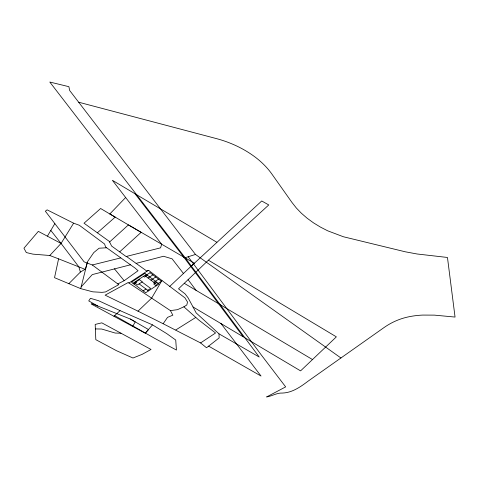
<?xml version="1.0" encoding="UTF-8"?>
<svg xmlns="http://www.w3.org/2000/svg" width="479" height="479" viewBox="0 0 479 479"><rect width="100%" height="100%" fill="white"/><g stroke="black" fill="none" stroke-linecap="round" stroke-linejoin="round"><path stroke-width="0.72" d="M68.808 283.706L80.382 272.084L78.849 266.875L61.049 243.44L38.326 231.375L23.95 248.2L26.303 252.559L32.943 254.139L49.78 255.505L58.588 258.846L54.528 277.676L80.706 288.633L92.806 291.837L101.973 292.352L105.554 291.939L118.78 284.658L92.303 264.983L84.1 261.845L45.355 211.215L47.11 209.85L73.622 223.178L79.328 225.268L104.596 244.027L105.596 247.014L135.102 268.096L138.06 270.725L124.175 280.712L117.792 283.921M80.706 288.633L87.142 263.151M132.755 326.421L135.204 321.852L130.366 319.038L91.519 303.542L91.238 304.003L145.245 333.222L152.508 324.87L166.71 333.588L175.733 340.042L176.428 350.047L154.921 338.491L114.726 315.661M128.923 283.017L147.496 270.833L148.777 270.479L161.944 280.484L151.669 298.094L137.982 311.152L105.129 295.154L128.192 282.532L170.41 310.608L172.841 315.176L167.536 317.361L163.159 323.738L137.982 311.152M47.481 236.051L54.834 223.627M49.78 255.505L61.049 243.44L73.622 223.178M145.388 333.067L148.538 329.576L130.366 319.038M81.107 286.939L92.267 274.593L130.522 264.791M152.508 324.87L120.085 310.62L113.972 316.26M125.63 197.522L109.823 213.963L100.632 208.509L84.017 223.214L109.278 241.38L111.625 246.062L126.103 256.51L160.585 247.847L161.662 244.266L112.373 180.284L136.725 194.779M208.407 260.199L336.366 336.857L300.578 370.878L193.031 306.967L187.948 297.609L185.002 293.819L178.517 288.819L208.407 260.199L268.773 204.94L261.72 200.976L190.81 266.528M169.77 286.388L194.366 263.199L183.762 257.085L135.06 193.797L216.837 242.266M109.583 241.991L128.42 224.891L185.331 257.989L259.259 357.059L218.999 333.839L219.143 337.923L206.521 347.772L200.587 342.934L163.159 323.738M119.66 251.858L141.125 232.369L109.823 213.963L115.188 217.113L97.351 232.812M200.587 342.934L215.568 332.983L198.569 319.882L183.894 306.811L177.458 309.674L170.41 310.608M132.94 283.251L146.317 274.473M133.976 284.023L136.814 282.161L135.779 281.389M147.358 275.251L144.52 277.107L143.484 276.335M148.071 278.018L152.885 274.856M150.939 280.155L155.753 276.994M153.801 282.293L158.621 279.131M143.149 290.867L145.987 289.005M156.525 282.089L153.693 283.951L156.202 285.825M147.724 290.298L150.61 288.406L142.012 281.987M175.853 329.917L195.785 317.427M183.894 306.811L186.798 304.997L187.517 302.039L184.936 297.842L161.944 280.484M80.382 272.084L85.358 269.12M185.133 257.732L195.48 254.445L69.671 90.501L68.88 86.675L49.798 82.041L185.331 257.989M148.777 270.479L146.76 271.036L126.438 256.427M136.09 263.384L163.537 256.259L172.093 258.822L183.415 273.437M92.303 264.983L120.756 257.894M106.655 247.775L99.093 248.206L93.782 252.577L87.633 261.522L85.268 269.408L58.588 258.846M95.351 328.917L101.698 329.031L115.194 333.049L121.013 333.228L151.047 349.46L142.173 354.334L132.976 358.017L116.571 350.742L95.812 339.671L95.183 324.415L101.811 322.846L121.013 333.228M78.724 102.225L216.885 138.724C230.812 142.502 244.116 148.706 255.642 157.441A76.975 50.6 16.9 0 1 271.85 174.009L291.968 202.455L296.315 207.976L301.393 213.251L307.153 218.238L313.517 222.861L320.403 227.07L327.726 230.824L343.371 236.746L405.21 251.78L417.053 253.984L447.464 257.468L455.05 317.068L434.387 315.128L422.688 315.08A77.442 50.906 16.9 0 0 406.216 317.379C398.253 319.343 390.714 322.864 384.008 327.576L308.248 381.044C300.65 386.769 292.483 392.63 282.622 393.049C276.85 392.672 272.048 396.175 266.599 396.959L285.664 386.888L260.893 354.412L188.169 256.768M120.085 310.62L98.59 300.716L90.459 298.315L88.735 300.902L97.794 306.045M208.628 346.131L261.043 376.051L220.801 323.283M184.289 283.334L312.374 359.472M340.922 357.975L195.48 254.445M139.12 283.885L148.496 290.879M218.999 333.839L196.151 312.889L193.031 306.967M114.415 268.791L124.175 280.712M50.81 230.423L61.049 243.44M188.097 279.682L196.109 290.358M183.762 257.085L243.081 336.587M144.844 273.377L131.468 282.149L145.664 292.741L159.04 283.963L144.844 273.377M139.425 279.67L134.611 282.826L137.473 284.963L142.293 281.808L139.425 279.67M150.023 272.719L145.203 275.874L156.669 284.43L161.489 281.269L150.023 272.719"/></g></svg>
